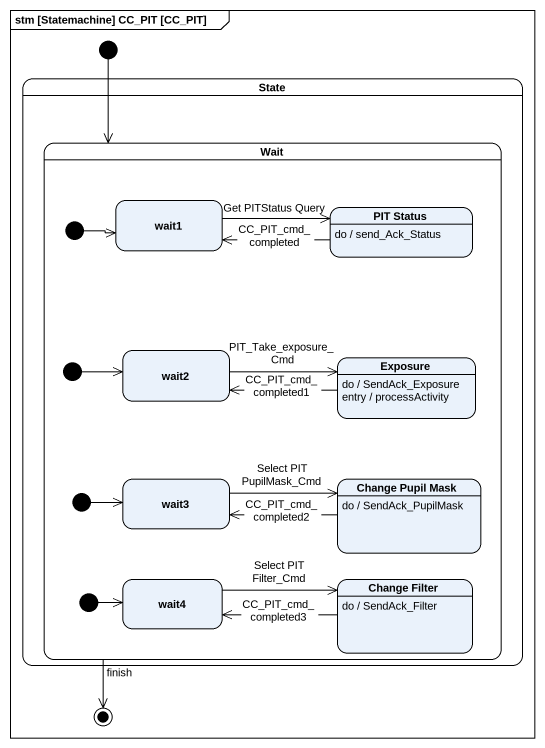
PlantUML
@startuml
mainframe stm [Statemachine] CC_PIT [CC_PIT]
hide empty description
state "State" as State_ {
  state Wait {
    state wait1
    state "PIT Status" as PIT_Status
    PIT_Status : do / send_Ack_Status
    state initial2 <<start>>
    state wait2
    state Exposure
    Exposure : do / SendAck_Exposure
    Exposure : entry / processActivity
    state initial3 <<start>>
    state initial4 <<start>>
    state wait3
    state "Change Pupil Mask" as Change_Pupil_Mask
    Change_Pupil_Mask : do / SendAck_PupilMask
    state wait4
    state "Change Filter" as Change_Filter
    Change_Filter : do / SendAck_Filter
    state initial5 <<start>>
  }
}
state initial1 <<start>>
state final1 <<end>>
initial1 --> Wait
Wait --> final1 : finish
wait1 -right-> PIT_Status : Get PITStatus Query
PIT_Status -left-> wait1 : CC_PIT_cmd_completed
initial2 -right-> wait1
wait2 -right-> Exposure : PIT_Take_exposure_Cmd
Exposure -left-> wait2 : CC_PIT_cmd_completed1
initial3 -right-> wait2
initial4 -right-> wait3
wait3 -right-> Change_Pupil_Mask : Select PIT PupilMask_Cmd
Change_Pupil_Mask -left-> wait3 : CC_PIT_cmd_completed2
wait4 -right-> Change_Filter : Select PIT Filter_Cmd
Change_Filter -left-> wait4 : CC_PIT_cmd_completed3
initial5 -right-> wait4
@enduml
